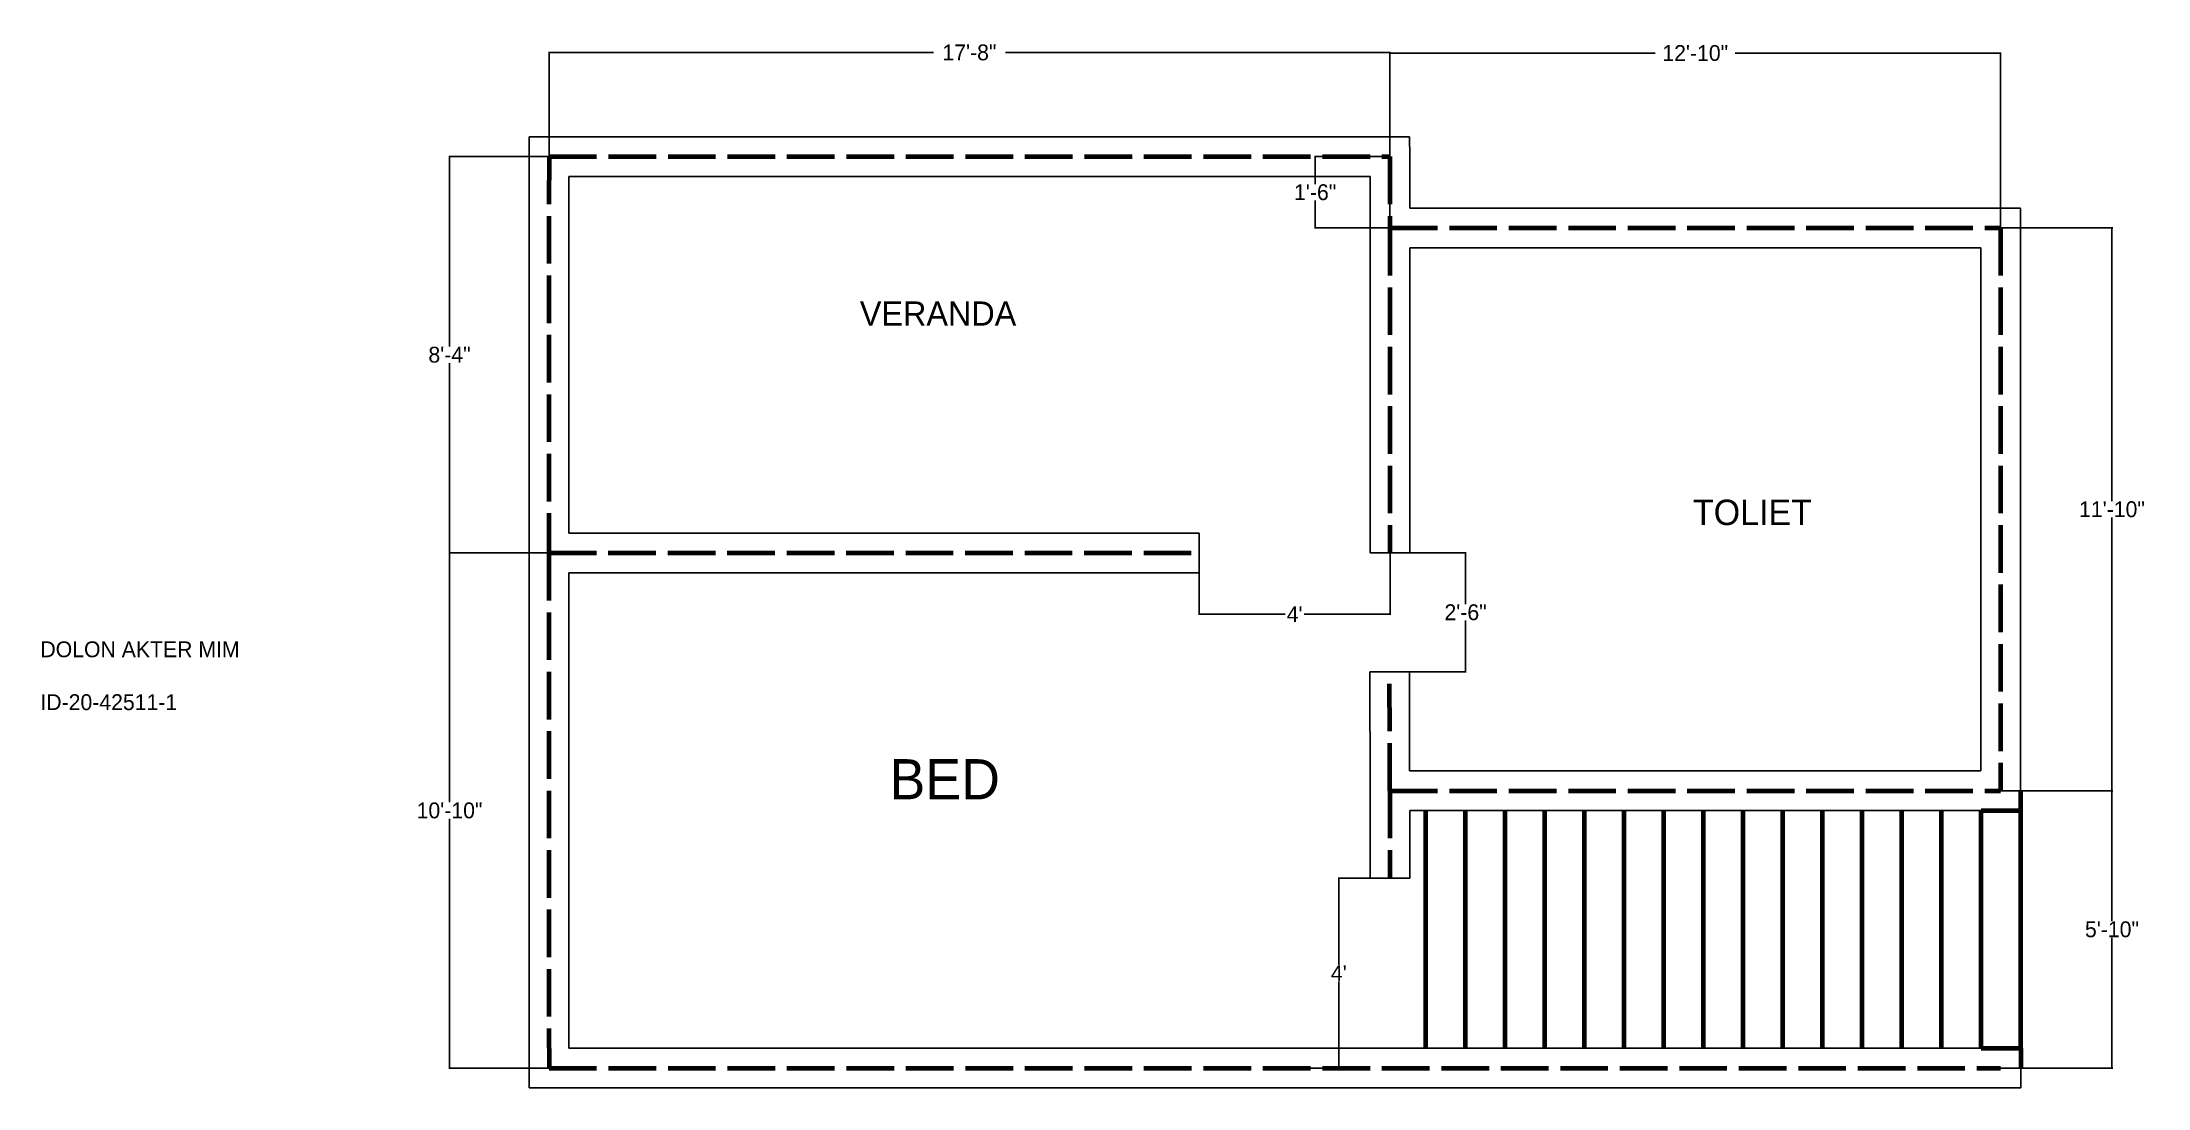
# Model space of a CAD drawing. Header units: inches. Extents: x -96 to 435, y 7 to 271.
import ezdxf

# ---------------------------------------------------------------- set-up
doc = ezdxf.new("R2010")
doc.units = ezdxf.units.IN
doc.header["$MEASUREMENT"] = 0
doc.linetypes.add('ACAD_ISO02W100', pattern=[15, 12, -3])
doc.dimstyles.get("Standard").update_dxf_attribs({"dimtxt": 4, "dimasz": 0.18, "dimexe": 0.18, "dimexo": 0.0625, "dimgap": 0.09, "dimtad": 0, "dimtih": 1, "dimtoh": 1, "dimdec": 0, "dimzin": 0, "dimdsep": 46, "dimlunit": 3, "dimtxsty": 'Standard', "dimcen": 0.09, "dimclrd": 3, "dimadec": 0, "dimazin": 0, "dimtfac": 1, "dimtdec": 0, "dimtofl": 0, "dimtmove": 0, "dimatfit": 3, "dimfxl": 1, "dimtolj": 1, "dimtzin": 0, "dimarcsym": 0})

# ---------------------------------------------------------------- blocks, each defined once
blk = doc.blocks.new('*D20')
at = {"color": 0, "linetype": 'ByBlock', "lineweight": -2}
for p, q in [((31.47, 241.96), (6.27, 241.96)), ((31.4, 141.96), (6.27, 141.96))]:
    blk.add_line(p, q, dxfattribs=at)
at = {"color": 3, "linetype": 'ByBlock', "lineweight": -2}
for p, q in [((6.45, 241.78), (6.45, 194.05)), ((6.45, 142.14), (6.45, 189.87))]:
    blk.add_line(p, q, dxfattribs=at)
at = {"color": 3, "linetype": 'ByBlock', "lineweight": 100}
for points in [[(6.42, 241.78), (6.48, 241.78), (6.45, 241.96)], [(6.42, 142.14), (6.48, 142.14), (6.45, 141.96)]]:
    blk.add_solid(points, dxfattribs=at)
at = {"layer": 'Defpoints', "color": 0, "linetype": 'ByBlock', "lineweight": 100}
for p in [(6.45, 241.96), (31.53, 241.96), (31.47, 141.96)]:
    blk.add_point(p, dxfattribs=at)
at = {"color": 0, "linetype": 'ByBlock', "lineweight": 100, "insert": (6.45, 191.96), "char_height": 4, "attachment_point": 5}
blk.add_mtext('\\A1;8\'-4"', dxfattribs=at)
blk = doc.blocks.new('*D21')
at = {"color": 0, "linetype": 'ByBlock', "lineweight": -2}
for p, q in [((31.4, 141.96), (6.27, 141.96)), ((31.47, 11.96), (6.27, 11.96))]:
    blk.add_line(p, q, dxfattribs=at)
at = {"color": 3, "linetype": 'ByBlock', "lineweight": -2}
for p, q in [((6.45, 141.78), (6.45, 79.05)), ((6.45, 12.14), (6.45, 74.87))]:
    blk.add_line(p, q, dxfattribs=at)
at = {"color": 3, "linetype": 'ByBlock', "lineweight": 100}
for points in [[(6.42, 141.78), (6.48, 141.78), (6.45, 141.96)], [(6.42, 12.14), (6.48, 12.14), (6.45, 11.96)]]:
    blk.add_solid(points, dxfattribs=at)
at = {"layer": 'Defpoints', "color": 0, "linetype": 'ByBlock', "lineweight": 100}
for p in [(6.45, 141.96), (31.47, 141.96), (31.53, 11.96)]:
    blk.add_point(p, dxfattribs=at)
at = {"color": 0, "linetype": 'ByBlock', "lineweight": 100, "insert": (6.45, 76.96), "char_height": 4, "attachment_point": 5}
blk.add_mtext('\\A1;10\'-10"', dxfattribs=at)
blk = doc.blocks.new('*D22')
at = {"color": 0, "linetype": 'ByBlock', "lineweight": -2}
for p, q in [((31.53, 242.02), (31.53, 268.42)), ((243.53, 242.02), (243.53, 268.42))]:
    blk.add_line(p, q, dxfattribs=at)
at = {"color": 3, "linetype": 'ByBlock', "lineweight": -2}
for p, q in [((31.71, 268.24), (128.44, 268.24)), ((243.35, 268.24), (146.62, 268.24))]:
    blk.add_line(p, q, dxfattribs=at)
at = {"color": 3, "linetype": 'ByBlock', "lineweight": 100}
for points in [[(31.71, 268.27), (31.71, 268.21), (31.53, 268.24)], [(243.35, 268.27), (243.35, 268.21), (243.53, 268.24)]]:
    blk.add_solid(points, dxfattribs=at)
at = {"layer": 'Defpoints', "color": 0, "linetype": 'ByBlock', "lineweight": 100}
for p in [(243.53, 268.24), (31.53, 241.96), (243.53, 241.96)]:
    blk.add_point(p, dxfattribs=at)
at = {"color": 0, "linetype": 'ByBlock', "lineweight": 100, "insert": (137.53, 268.24), "char_height": 4, "attachment_point": 5}
blk.add_mtext('\\A1;17\'-8"', dxfattribs=at)
blk = doc.blocks.new('*D23')
at = {"color": 0, "linetype": 'ByBlock', "lineweight": -2}
for p, q in [((243.47, 241.96), (224.52, 241.96)), ((243.47, 223.96), (224.52, 223.96))]:
    blk.add_line(p, q, dxfattribs=at)
at = {"color": 3, "linetype": 'ByBlock', "lineweight": -2}
for p, q in [((224.7, 241.78), (224.7, 235.05)), ((224.7, 224.14), (224.7, 230.87))]:
    blk.add_line(p, q, dxfattribs=at)
at = {"color": 3, "linetype": 'ByBlock', "lineweight": 100}
for points in [[(224.67, 241.78), (224.73, 241.78), (224.7, 241.96)], [(224.67, 224.14), (224.73, 224.14), (224.7, 223.96)]]:
    blk.add_solid(points, dxfattribs=at)
at = {"layer": 'Defpoints', "color": 0, "linetype": 'ByBlock', "lineweight": 100}
for p in [(224.7, 241.96), (243.53, 241.96), (243.53, 223.96)]:
    blk.add_point(p, dxfattribs=at)
at = {"color": 0, "linetype": 'ByBlock', "lineweight": 100, "insert": (224.7, 232.96), "char_height": 4, "attachment_point": 5}
blk.add_mtext('\\A1;1\'-6"', dxfattribs=at)
blk = doc.blocks.new('*D24')
at = {"color": 0, "linetype": 'ByBlock', "lineweight": -2}
for p, q in [((243.53, 224.02), (243.53, 268.26)), ((397.53, 224.02), (397.53, 268.26))]:
    blk.add_line(p, q, dxfattribs=at)
at = {"color": 3, "linetype": 'ByBlock', "lineweight": -2}
for p, q in [((243.71, 268.08), (310.44, 268.08)), ((397.35, 268.08), (330.62, 268.08))]:
    blk.add_line(p, q, dxfattribs=at)
at = {"color": 3, "linetype": 'ByBlock', "lineweight": 100}
for points in [[(243.71, 268.11), (243.71, 268.05), (243.53, 268.08)], [(397.35, 268.11), (397.35, 268.05), (397.53, 268.08)]]:
    blk.add_solid(points, dxfattribs=at)
at = {"layer": 'Defpoints', "color": 0, "linetype": 'ByBlock', "lineweight": 100}
for p in [(397.53, 268.08), (243.53, 223.96), (397.53, 223.96)]:
    blk.add_point(p, dxfattribs=at)
at = {"color": 0, "linetype": 'ByBlock', "lineweight": 100, "insert": (320.53, 268.08), "char_height": 4, "attachment_point": 5}
blk.add_mtext('\\A1;12\'-10"', dxfattribs=at)
blk = doc.blocks.new('*D25')
at = {"color": 0, "linetype": 'ByBlock', "lineweight": -2}
for p, q in [((397.59, 223.96), (425.78, 223.96)), ((397.55, 81.96), (425.78, 81.96))]:
    blk.add_line(p, q, dxfattribs=at)
at = {"color": 3, "linetype": 'ByBlock', "lineweight": -2}
for p, q in [((425.6, 223.78), (425.6, 155.05)), ((425.6, 82.14), (425.6, 150.87))]:
    blk.add_line(p, q, dxfattribs=at)
at = {"color": 3, "linetype": 'ByBlock', "lineweight": 100}
for points in [[(425.57, 223.78), (425.63, 223.78), (425.6, 223.96)], [(425.57, 82.14), (425.63, 82.14), (425.6, 81.96)]]:
    blk.add_solid(points, dxfattribs=at)
at = {"layer": 'Defpoints', "color": 0, "linetype": 'ByBlock', "lineweight": 100}
for p in [(397.53, 223.96), (425.6, 223.96), (397.49, 81.96)]:
    blk.add_point(p, dxfattribs=at)
at = {"color": 0, "linetype": 'ByBlock', "lineweight": 100, "insert": (425.6, 152.96), "char_height": 4, "attachment_point": 5}
blk.add_mtext('\\A1;11\'-10"', dxfattribs=at)
blk = doc.blocks.new('*D27')
at = {"color": 0, "linetype": 'ByBlock', "lineweight": -2}
for p, q in [((397.55, 81.96), (425.78, 81.96)), ((397.59, 11.96), (425.78, 11.96))]:
    blk.add_line(p, q, dxfattribs=at)
at = {"color": 3, "linetype": 'ByBlock', "lineweight": -2}
for p, q in [((425.6, 81.78), (425.6, 49.05)), ((425.6, 12.14), (425.6, 44.87))]:
    blk.add_line(p, q, dxfattribs=at)
at = {"color": 3, "linetype": 'ByBlock', "lineweight": 100}
for points in [[(425.57, 81.78), (425.63, 81.78), (425.6, 81.96)], [(425.57, 12.14), (425.63, 12.14), (425.6, 11.96)]]:
    blk.add_solid(points, dxfattribs=at)
at = {"layer": 'Defpoints', "color": 0, "linetype": 'ByBlock', "lineweight": 100}
for p in [(397.49, 81.96), (397.53, 11.96), (425.6, 11.96)]:
    blk.add_point(p, dxfattribs=at)
at = {"color": 0, "linetype": 'ByBlock', "lineweight": 100, "insert": (425.6, 46.96), "char_height": 4, "attachment_point": 5}
blk.add_mtext('\\A1;5\'-10"', dxfattribs=at)
blk = doc.blocks.new('*D28')
at = {"color": 0, "linetype": 'ByBlock', "lineweight": -2}
for p, q in [((243.47, 59.9), (230.48, 59.9)), ((214.59, 11.96), (230.84, 11.96))]:
    blk.add_line(p, q, dxfattribs=at)
at = {"color": 3, "linetype": 'ByBlock', "lineweight": -2}
for p, q in [((230.66, 59.72), (230.66, 38.02)), ((230.66, 12.14), (230.66, 33.84))]:
    blk.add_line(p, q, dxfattribs=at)
at = {"color": 3, "linetype": 'ByBlock', "lineweight": 100}
for points in [[(230.63, 59.72), (230.69, 59.72), (230.66, 59.9)], [(230.63, 12.14), (230.69, 12.14), (230.66, 11.96)]]:
    blk.add_solid(points, dxfattribs=at)
at = {"layer": 'Defpoints', "color": 0, "linetype": 'ByBlock', "lineweight": 100}
for p in [(243.53, 59.9), (214.53, 11.96), (230.66, 11.96)]:
    blk.add_point(p, dxfattribs=at)
at = {"color": 0, "linetype": 'ByBlock', "lineweight": 100, "insert": (230.66, 35.93), "char_height": 4, "attachment_point": 5}
blk.add_mtext("\\A1;4'", dxfattribs=at)
blk = doc.blocks.new('*D29')
at = {"color": 0, "linetype": 'ByBlock', "lineweight": -2}
for p, q in [((243.59, 141.96), (262.8, 141.96)), ((243.53, 111.96), (262.8, 111.96))]:
    blk.add_line(p, q, dxfattribs=at)
at = {"color": 3, "linetype": 'ByBlock', "lineweight": -2}
for p, q in [((262.62, 141.78), (262.62, 129.05)), ((262.62, 112.14), (262.62, 124.87))]:
    blk.add_line(p, q, dxfattribs=at)
at = {"color": 3, "linetype": 'ByBlock', "lineweight": 100}
for points in [[(262.59, 141.78), (262.65, 141.78), (262.62, 141.96)], [(262.59, 112.14), (262.65, 112.14), (262.62, 111.96)]]:
    blk.add_solid(points, dxfattribs=at)
at = {"layer": 'Defpoints', "color": 0, "linetype": 'ByBlock', "lineweight": 100}
for p in [(243.53, 141.96), (243.47, 111.96), (262.62, 111.96)]:
    blk.add_point(p, dxfattribs=at)
at = {"color": 0, "linetype": 'ByBlock', "lineweight": 100, "insert": (262.62, 126.96), "char_height": 4, "attachment_point": 5}
blk.add_mtext('\\A1;2\'-6"', dxfattribs=at)
blk = doc.blocks.new('*D30')
at = {"color": 0, "linetype": 'ByBlock', "lineweight": -2}
for p, q in [((195.47, 141.9), (195.47, 126.33)), ((243.59, 141.9), (243.59, 126.33))]:
    blk.add_line(p, q, dxfattribs=at)
at = {"color": 3, "linetype": 'ByBlock', "lineweight": -2}
for p, q in [((195.65, 126.51), (217.11, 126.51)), ((243.41, 126.51), (221.95, 126.51))]:
    blk.add_line(p, q, dxfattribs=at)
at = {"color": 3, "linetype": 'ByBlock', "lineweight": 100}
for points in [[(195.65, 126.54), (195.65, 126.48), (195.47, 126.51)], [(243.41, 126.54), (243.41, 126.48), (243.59, 126.51)]]:
    blk.add_solid(points, dxfattribs=at)
at = {"layer": 'Defpoints', "color": 0, "linetype": 'ByBlock', "lineweight": 100}
for p in [(195.47, 141.96), (243.59, 141.96), (243.59, 126.51)]:
    blk.add_point(p, dxfattribs=at)
at = {"color": 0, "linetype": 'ByBlock', "lineweight": 100, "insert": (219.53, 126.51), "char_height": 4, "attachment_point": 5}
blk.add_mtext("\\A1;4'", dxfattribs=at)

msp = doc.modelspace()

# ---------------------------------------------------------------- linework, layer by layer
for p, q in [((26.53, 241.96), (26.53, 246.97)), ((26.53, 246.97), (31.53, 246.96)), ((31.53, 246.96), (243.53, 246.96)), ((31.53, 246.96), (243.53, 246.96)), ((31.53, 246.96), (243.53, 246.96)), ((243.53, 246.96), (248.49, 246.96)), ((248.49, 246.96), (248.53, 241.96)), ((26.53, 141.96), (26.53, 241.96)), ((248.53, 241.96), (248.53, 228.96)), ((36.53, 146.96), (36.53, 236.96)), ((36.53, 236.96), (238.53, 236.96)), ((238.53, 236.96), (238.53, 223.96)), ((248.53, 228.96), (397.53, 228.96)), ((248.53, 228.96), (397.53, 228.96)), ((397.53, 228.96), (402.53, 228.96)), ((402.53, 228.96), (402.53, 223.96)), ((238.53, 223.96), (238.53, 141.96)), ((402.53, 223.96), (402.53, 81.96)), ((248.53, 218.96), (392.53, 218.96)), ((248.53, 218.96), (248.53, 141.96)), ((248.53, 218.96), (248.53, 141.96)), ((392.53, 218.96), (392.53, 86.96)), ((31.47, 146.96), (31.53, 146.96)), ((31.47, 146.96), (31.53, 146.96)), ((31.47, 146.96), (31.53, 146.96)), ((36.53, 146.96), (195.47, 146.96)), ((36.53, 146.96), (195.47, 146.96)), ((36.53, 146.96), (195.47, 146.96)), ((195.47, 146.96), (195.47, 136.96)), ((26.53, 11.96), (26.53, 141.96)), ((238.53, 141.96), (248.53, 141.96)), ((36.53, 16.96), (36.53, 136.96)), ((36.53, 136.96), (195.47, 136.96)), ((238.47, 111.95), (248.47, 111.97)), ((238.53, 81.95), (238.47, 111.95)), ((248.52, 86.96), (248.47, 111.97)), ((392.53, 86.96), (248.52, 86.96)), ((238.53, 81.96), (238.53, 59.9)), ((392.59, 76.96), (248.53, 76.96)), ((392.59, 76.96), (248.53, 76.96)), ((392.59, 76.96), (248.53, 76.96)), ((248.53, 76.96), (248.53, 59.9)), ((238.53, 59.9), (248.53, 59.9)), ((36.53, 16.96), (243.53, 16.96)), ((36.53, 16.96), (243.53, 16.96)), ((36.53, 16.96), (243.53, 16.96)), ((36.53, 16.96), (243.53, 16.96)), ((243.53, 16.96), (392.59, 16.96)), ((26.53, 11.96), (26.53, 6.96)), ((402.59, 6.96), (402.59, 11.96)), ((31.53, 6.96), (26.53, 6.96)), ((31.53, 6.96), (243.53, 6.96)), ((243.53, 6.96), (397.53, 6.96)), ((397.53, 6.96), (402.59, 6.96))]:
    msp.add_line(p, q)
at = {"linetype": 'ACAD_ISO02W100', "lineweight": 100}
for p, q in [((31.53, 241.96), (31.47, 141.96)), ((31.53, 241.96), (243.53, 241.96)), ((243.53, 241.96), (243.53, 223.96)), ((243.53, 223.96), (243.53, 141.96)), ((243.53, 223.96), (397.53, 223.96)), ((397.53, 223.96), (397.49, 81.96)), ((31.47, 141.96), (31.53, 11.96)), ((31.47, 141.96), (195.47, 141.96)), ((243.53, 81.96), (243.47, 111.96)), ((243.53, 81.96), (243.53, 59.9)), ((243.53, 81.96), (397.49, 81.96)), ((31.53, 11.96), (397.53, 11.96))]:
    msp.add_line(p, q, dxfattribs=at)
at = {"linetype": 'ByBlock', "lineweight": 100}
for p, q in [((402.53, 81.96), (402.53, 76.96)), ((252.53, 76.96), (252.53, 16.96)), ((262.53, 76.96), (262.53, 16.96)), ((272.53, 76.96), (272.53, 16.96)), ((282.53, 76.96), (282.53, 16.96)), ((292.53, 76.96), (292.53, 16.96)), ((302.53, 76.96), (302.53, 16.96)), ((312.53, 76.96), (312.53, 16.96)), ((322.53, 76.96), (322.53, 16.96)), ((332.53, 76.96), (332.53, 16.96)), ((342.53, 76.96), (342.53, 16.96)), ((352.53, 76.96), (352.53, 16.96)), ((362.53, 76.96), (362.53, 16.96)), ((372.53, 76.96), (372.53, 16.96)), ((382.53, 76.96), (382.53, 16.96)), ((392.53, 76.96), (392.53, 16.96)), ((392.59, 76.96), (402.26, 76.96)), ((402.26, 76.96), (402.53, 76.96)), ((402.53, 76.96), (402.53, 16.96)), ((392.59, 16.96), (402.65, 16.96)), ((402.65, 16.96), (402.59, 11.96))]:
    msp.add_line(p, q, dxfattribs=at)

# ---------------------------------------------------------------- texts
at = {"linetype": 'ByBlock', "lineweight": 100, "attachment_point": 1}
for s, insert, char_height, width in [('VERANDA', (109.9, 205.42), 6.102, 3058.6393), ('TOLIET', (319.94, 155.4), 6.41, 1311.0564), ('DOLON AKTER MIM\\P\\PID-20-42511-1', (-96.71, 119.64), 4, 53.667), ('BED', (117.37, 89.92), 10.131, 2130.6333)]:
    msp.add_mtext(s, dxfattribs=dict(at, insert=insert, char_height=char_height, width=width))

# ---------------------------------------------------------------- dimensions: what is measured, and where the dimension line sits
at = {"linetype": 'ByBlock', "lineweight": 100}
for base, p1, p2, picture, middle in [((243.53, 268.24), (31.53, 241.96), (243.53, 241.96), '*D22', (137.53, 268.24)), ((397.53, 268.08), (243.53, 223.96), (397.53, 223.96), '*D24', (320.53, 268.08)), ((243.59, 126.51), (195.47, 141.96), (243.59, 141.96), '*D30', (219.53, 126.51))]:
    dim = msp.add_linear_dim(base=base, p1=p1, p2=p2, dimstyle='Standard', dxfattribs=at)
    dim.commit()
    dim.dimension.update_dxf_attribs({"geometry": picture, "text_midpoint": middle})
for base, p1, p2, angle, picture, middle in [((6.45, 241.96), (31.47, 141.96), (31.53, 241.96), 270, '*D20', (6.45, 191.96)), ((224.7, 241.96), (243.53, 223.96), (243.53, 241.96), 270, '*D23', (224.7, 232.96)), ((425.6, 223.96), (397.49, 81.96), (397.53, 223.96), 270, '*D25', (425.6, 152.96)), ((6.45, 141.96), (31.53, 11.96), (31.47, 141.96), 270, '*D21', (6.45, 76.96)), ((262.62, 111.96), (243.53, 141.96), (243.47, 111.96), 90, '*D29', (262.62, 126.96)), ((425.6, 11.96), (397.49, 81.96), (397.53, 11.96), 90, '*D27', (425.6, 46.96)), ((230.66, 11.96), (243.53, 59.9), (214.53, 11.96), 90, '*D28', (230.66, 35.93))]:
    dim = msp.add_linear_dim(base=base, p1=p1, p2=p2, angle=angle, dimstyle='Standard', dxfattribs=at)
    dim.commit()
    dim.dimension.update_dxf_attribs({"geometry": picture, "text_midpoint": middle})

doc.saveas('drawing.dxf')
